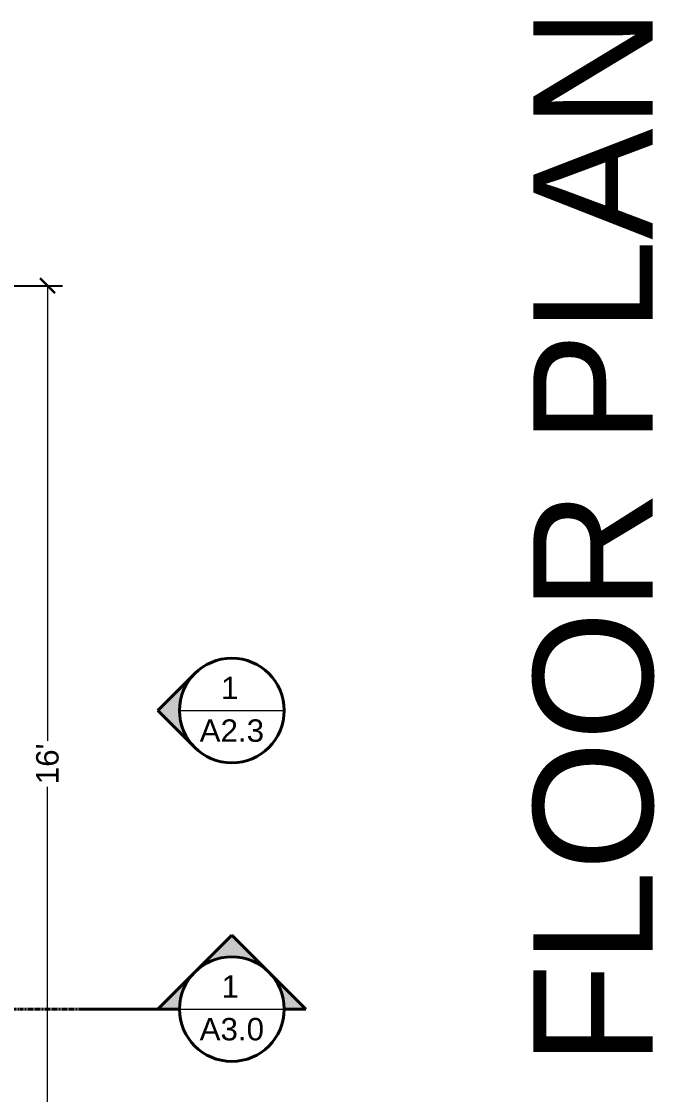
# Model space of a CAD drawing. Header units: inches. Extents: x -54 to 15382, y 469 to 41738.
# Drawn here: x 2297.8 to 2424.8, y 6606.9 to 6822.3 of the extents above; entities that cross this region are included whole.
import ezdxf

# ---------------------------------------------------------------- set-up
doc = ezdxf.new("R2010")
doc.units = ezdxf.units.IN
doc.header["$MEASUREMENT"] = 0
doc.linetypes.add('CENTER', pattern=[2, 1.25, -0.25, 0.25, -0.25])
doc.layers.get('0').update_dxf_attribs({"lineweight": 9})
for name, color, linetype, lineweight in [('2', 7, 'Continuous', 18), ('A-DIMSx', 7, 'Continuous', 9), ('A-LINK', 7, 'Continuous', 40)]:
    doc.layers.add(name, color=color, linetype=linetype, lineweight=lineweight)
doc.styles.get("Standard").update_dxf_attribs({"font": 'arial.ttf'})
doc.dimstyles.get("Standard").update_dxf_attribs({"dimtxt": 3, "dimasz": 2, "dimexe": 0.03125, "dimexo": 0.0625, "dimgap": 0.03125, "dimtad": 0, "dimtoh": 1, "dimdec": 4, "dimlfac": 0.99985, "dimzin": 0, "dimdsep": 46, "dimlunit": 4, "dimtxsty": 'Standard', "dimblk": 'ARCHTICK', "dimblk1": 'ARCHTICK', "dimblk2": 'ARCHTICK', "dimcen": 0.09, "dimclrt": 256, "dimadec": 0, "dimazin": 0, "dimtfac": 1, "dimtdec": 4, "dimtofl": 0, "dimtmove": 0, "dimatfit": 3, "dimfxl": 1, "dimtolj": 1, "dimtzin": 0, "dimarcsym": 0})

# ---------------------------------------------------------------- blocks, each defined once
blk = doc.blocks.new('_ArchTick')
at = {"color": 0, "linetype": 'ByBlock', "lineweight": 0, "const_width": 0.15}
blk.add_lwpolyline([(-0.5, -0.5), (0.5, 0.5)], dxfattribs=at)
blk = doc.blocks.new('*D55')
at = {"layer": 'A-DIMSx', "color": 0, "lineweight": -2, "ltscale": 0.1}
for p, q in [((2222, 6769.27), (2306, 6769.27)), ((2222, 6577.27), (2306, 6577.27))]:
    blk.add_line(p, q, dxfattribs=at)
at = {"layer": 'A-DIMSx', "color": 0, "lineweight": 5, "ltscale": 0.1}
for p, q in [((2303, 6769.27), (2303, 6677.88)), ((2303, 6577.27), (2303, 6668.67))]:
    blk.add_line(p, q, dxfattribs=at)
at = {"layer": 'A-DIMSx', "color": 0, "lineweight": 5, "xscale": 3, "yscale": 3, "zscale": 3}
for p, rotation in [((2303, 6769.27), 90), ((2303, 6577.27), 270)]:
    blk.add_blockref('_ArchTick', p, dxfattribs=dict(at, rotation=rotation))
at = {"layer": 'A-DIMSx', "ltscale": 0.25, "insert": (2303, 6673.27), "char_height": 4.5, "attachment_point": 5, "rotation": 90}
blk.add_mtext("\\A1;16'", dxfattribs=at)
blk = doc.blocks.new('Elevation Callout - 1')
at = {"layer": 'A-LINK', "ltscale": 0.1}
blk.add_hatch(color=256, dxfattribs=at).paths.add_polyline_path([(2031.59, 7377.65), (2039.01, 7370.23), (2046.43, 7377.65, -0.198912), (2039.01, 7374.58, -0.198912)])
for q in [(2031.59, 7377.65), (2046.43, 7377.65)]:
    blk.add_line((2039.01, 7370.23), q, dxfattribs=at)
blk.add_circle((2039.01, 7385.08), 10.5, dxfattribs=at)
blk = doc.blocks.new('Section Callout')
at = {"layer": 'A-LINK', "ltscale": 0.1}
h = blk.add_hatch(color=256, dxfattribs=at)
h.paths.add_polyline_path([(1891.06, 7392.5), (1883.64, 7385.08), (1891.06, 7377.65, -0.198912), (1887.98, 7385.08, -0.198912)])
h.paths.add_polyline_path([(1898.48, 7399.92), (1891.06, 7392.5, -0.198912), (1898.48, 7395.58)])
h.paths.add_polyline_path([(1891.06, 7377.65), (1898.48, 7370.23), (1898.48, 7374.58, -0.198912)])
for p, q in [((1883.64, 7385.08), (1898.48, 7399.92)), ((1898.48, 7399.92), (1898.48, 7395.58)), ((1883.64, 7385.08), (1898.48, 7370.23)), ((1898.48, 7374.58), (1898.48, 7370.23)), ((1898.48, 7370.23), (1898.48, 7355.49))]:
    blk.add_line(p, q, dxfattribs=at)
blk.add_circle((1898.48, 7385.08), 10.5, dxfattribs=at)

msp = doc.modelspace()

# ---------------------------------------------------------------- linework, layer by layer
at = {"layer": '2', "ltscale": 0.1}
for p, q in [((2329.5000784, 6683.9696035), (2350.5000785, 6683.9696035)), ((2329.5000784, 6624.0247155), (2350.5000785, 6624.0247155))]:
    msp.add_line(p, q, dxfattribs=at)
at = {"layer": 'A-LINK', "linetype": 'CENTER', "ltscale": 0.15}
msp.add_line((2287.2768941, 6624.0247155), (2327.2721564, 6624.0247155), dxfattribs=at)

# ---------------------------------------------------------------- block references
at = {"ltscale": 0.1, "xscale": -1, "rotation": 270}
msp.add_blockref('Elevation Callout - 1', (-5045.0755052, 4644.9595724), dxfattribs=at)
at = {"ltscale": 0.1, "rotation": 270.0000000000001}
msp.add_blockref('Section Callout', (-5045.0755052, 8522.5096664), dxfattribs=at)

# ---------------------------------------------------------------- texts
at = {"ltscale": 0.5, "insert": (2412.664182, 6638.7534571), "char_height": 24, "attachment_point": 5, "rotation": 90}
msp.add_mtext('{\\fArial|b1|i0|c0|p34;\\C7;A1.2\\fArial|b0|i0|c1|p0;\\C256;  1ST FLOOR PLAN}', dxfattribs=at)
at = {"layer": 'A-LINK', "ltscale": 0.1, "attachment_point": 5}
for s, insert, char_height, width in [('{1}', (2339.5799494, 6688.5129545), 4.5, 9.771161836), ('{\\H0.75x;A2.3}', (2340.0043362, 6679.9096393), 6, 9.85131083), ('{1}', (2339.6899354, 6628.5680665), 4.5, 9.771161836), ('{\\H0.75x;A3.0}', (2339.9958207, 6619.9647513), 6, 9.85131083)]:
    msp.add_mtext(s, dxfattribs=dict(at, insert=insert, char_height=char_height, width=width))

# ---------------------------------------------------------------- dimensions: what is measured, and where the dimension line sits
at = {"layer": 'A-DIMSx', "ltscale": 0.1}
dim = msp.add_linear_dim(base=(2303.0000785, 6577.2747155), p1=(2220.0000785, 6769.2747155), p2=(2220.0000785, 6577.2747155), angle=90, dimstyle='Standard', override={"dimtxt": 4.5, "dimasz": 3, "dimexe": 3, "dimexo": 2, "dimgap": 1, "dimlfac": -47.9928, "dimlwd": 5}, dxfattribs=at)
dim.commit()
dim.dimension.update_dxf_attribs({"geometry": '*D55', "text_midpoint": (2303.0000785, 6673.2747155)})

doc.saveas('drawing.dxf')
